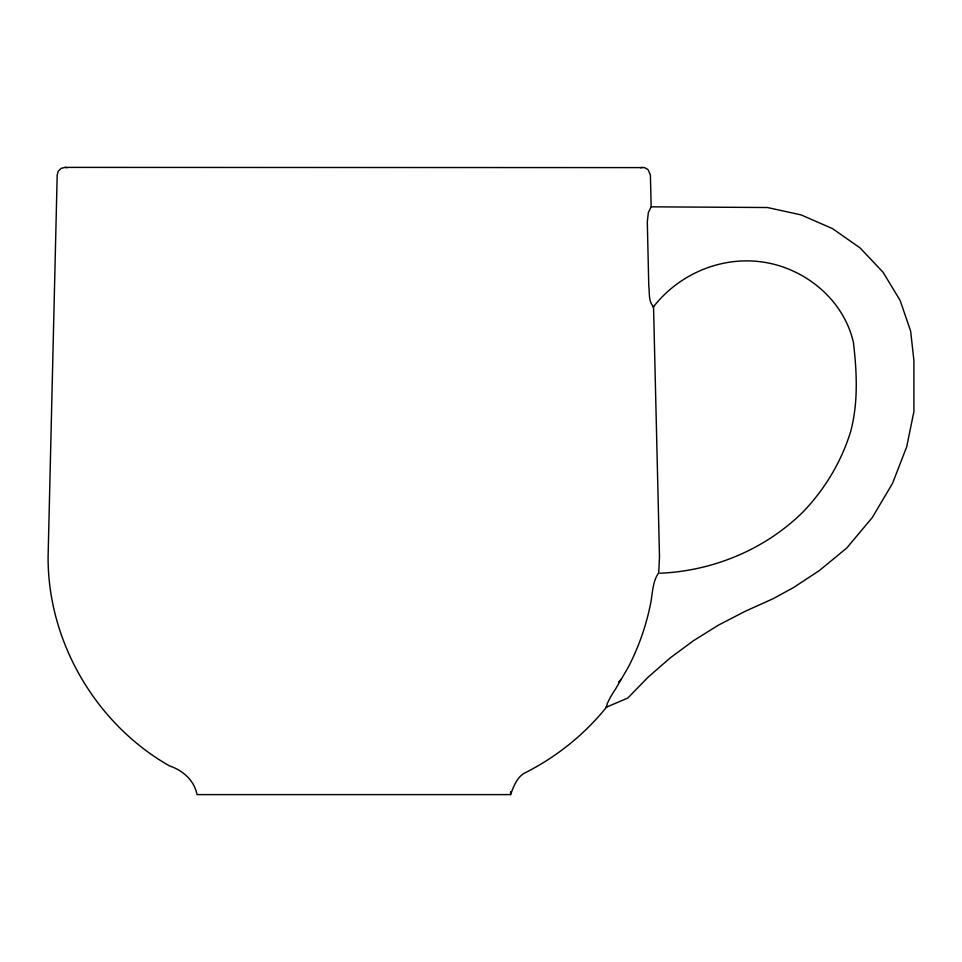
<?xml version="1.0" encoding="UTF-8"?>
<svg xmlns="http://www.w3.org/2000/svg" width="962" height="962" viewBox="0 0 962 962"><rect width="100%" height="100%" fill="white"/><g stroke="black" fill="none" stroke-linecap="round" stroke-linejoin="round"><path stroke-width="1.44" d="M658.705 573.268L659.499 556.661L653.535 306.601C648.244 301.888 649.735 292.472 648.773 285.75L647.306 221.825L648.352 212.53L651.166 206.83L650.396 174.916L647.991 169.516L644.468 167.604L65.151 167.388L61.243 168.326L58.321 171.092L57.191 174.916L48.1 556.661C47.607 641.462 95.659 723.821 169.252 765.776C182.66 770.346 194.192 780.086 197.018 794.612L510.582 794.612C513.504 786.844 516.51 778.114 523.893 773.46C555.771 757.479 584.307 734.872 606.625 706.986L607.275 703.462L610.413 697.294A27.08 2.886 -54.5 0 1 615.68 688.84L628.306 667.159A240.704 240.704 0 0 0 650.853 602.284C652.561 592.869 652.753 580.94 658.561 573.16M652.813 306.914L653.535 306.601M653.402 306.926C678.342 274.795 719.36 256.77 759.932 261.676C803.571 266.835 843.446 298.857 853.402 342.364C856.914 372.258 858.441 403.102 850.408 432.395C841.137 461.94 825.011 488.792 803.727 511.231C765.824 549.122 713.6 570.911 660.221 573.22M618.602 681.938L621.416 679.04M605.94 706.938L606.625 706.986M606.216 707.274L627.825 698.027L648.075 677.2L670.081 657.996L693.71 640.536L718.782 624.951L745.141 611.327L773.316 598.604L793.65 587.481L819.323 570.586L846.728 548.063L872.366 517.424L892.52 483.393L906.685 446.837L913.9 411.628L913.9 360.546L910.653 331.181L900.107 300.385L883.044 272.258L860.172 247.98L832.467 228.595L801.093 214.911L767.387 207.515L651.166 206.83M640.439 167.701L642.448 167.388M65.151 167.388L67.16 167.701M510.582 791.702L510.582 794.612"/></g></svg>
